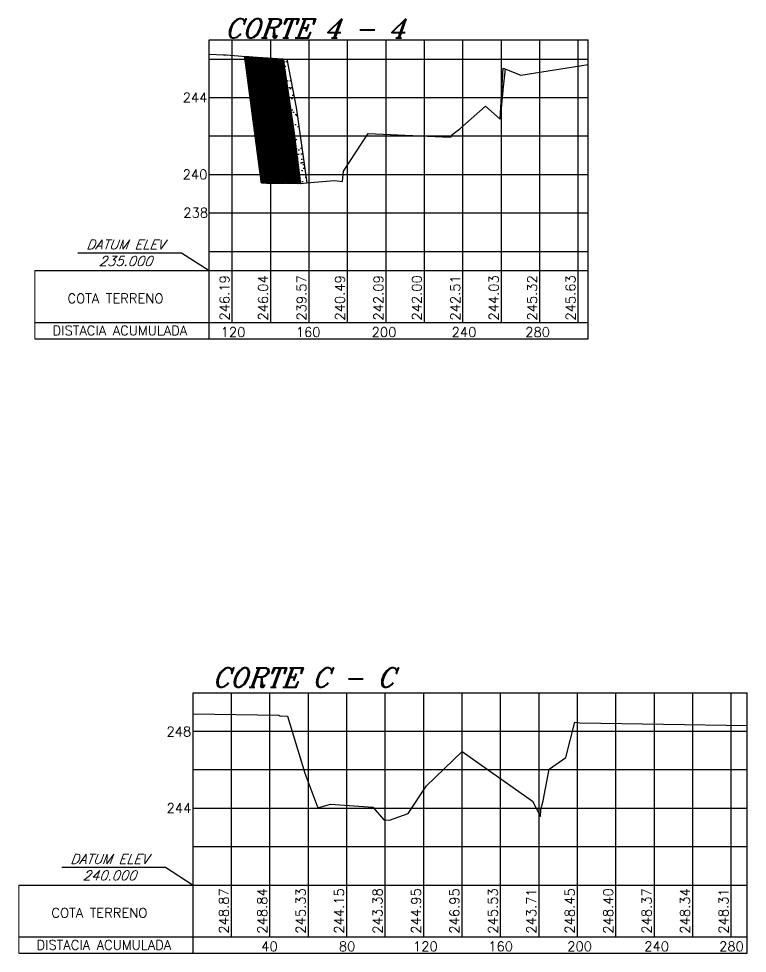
# Model space of a CAD drawing. Header units: metres. Extents: x 708941 to 724052, y 5405153 to 5413472.
# Drawn here: x 717236.8 to 717615.9, y 5407083.1 to 5407569 of the extents above; entities that cross this region are included whole.
import ezdxf
from ezdxf.enums import TextEntityAlignment as Align

# ---------------------------------------------------------------- set-up
doc = ezdxf.new("R2010")
doc.units = ezdxf.units.M
doc.header["$LTSCALE"] = 12.7
doc.header["$MEASUREMENT"] = 0
doc.layers.add('FORMATO', color=7, linetype='Continuous', lineweight=13)
for name, color, linetype in [('PBASE', 7, 'Continuous'), ('PEGCT', 7, 'Continuous'), ('PGRID', 250, 'Continuous'), ('PGRIDT', 7, 'Continuous')]:
    doc.layers.add(name, color=color, linetype=linetype)
doc.styles.add('5mm', font='simplex', dxfattribs={"height": 2.5})
doc.styles.add('C10O', font='complex', dxfattribs={"oblique": 20, "height": 4.167})
pattern_1 = [(45, (0, 0), (-0.0883883476483, 0.0883883476483), [])]

# ---------------------------------------------------------------- blocks, each defined once
blk = doc.blocks.new('datum')
blk.add_line((-1.625, 0), (-0.125, 0))
at = {"style": 'C10O', "oblique": 20}
blk.add_text('DATUM ELEV', height=0.1389, dxfattribs=at).set_placement((-0.9375, 0.05), align=Align.CENTER)
blk.add_attdef('DATUM', text='', height=0.1389, dxfattribs=at).set_placement((-0.9375, -0.18889), align=Align.CENTER)

msp = doc.modelspace()

# ---------------------------------------------------------------- hatches: boundary and pattern name
h = msp.add_hatch()
h.set_pattern_fill('ANSI31', color=5)
h.set_pattern_definition(pattern_1)
h.paths.add_polyline_path([(717359.22, 5407549.07), (717354.2, 5407549.47), (717362.91, 5407483.51), (717368.39, 5407483.31), (717361.63, 5407532.66), (717360.27, 5407543.02), (717359.84, 5407545.56)])
h = msp.add_hatch()
h.set_pattern_fill('ANSI31', color=102, style=0)
h.set_pattern_definition(pattern_1)
h.paths.add_polyline_path([(717359.22, 5407549.07), (717360.34, 5407542.66), (717368.41, 5407483.32), (717383.37, 5407483.31), (717380.82, 5407504), (717375.83, 5407538.51), (717374.4, 5407548.06)])
h = msp.add_hatch()
h.set_pattern_fill('AR-SAND', color=46, scale=3, style=0)
h.set_pattern_definition([(37.5, (0, 0), (-0.1889800743, 5.780471307), [0, -4.56, 0, -5.1, 0, -4.875]), (7.5, (0, 0), (5.309330116, 8.466438196), [0, -2.46, 0, -4.11, 0, -1.575]), (327.5, (-3.69, 0), (9.3424255853, 0.0169771606), [0, -1.5, 0, -5.4, 0, -7.05]), (317.5, (-3.69, 0), (9.018379814, 2.633026695), [0, -0.75, 0, -3.54, 0, -4.05])])
h.paths.add_polyline_path([(717374.4, 5407548.06), (717375.04, 5407543.82), (717379.8, 5407512.02), (717381.33, 5407501.01), (717383.37, 5407483.31), (717386.79, 5407483.67), (717385.25, 5407494.56), (717382.43, 5407514.48), (717381.25, 5407522.77), (717379.75, 5407530.38), (717377.45, 5407542.02), (717376.37, 5407547.45), (717376.28, 5407547.94)])
h = msp.add_hatch()
h.set_pattern_fill('AR-SAND', color=46, scale=3, style=0)
h.set_pattern_definition([(37.5, (10395.6946, -911.9184), (-0.1889800743, 5.780471307), [0, -4.56, 0, -5.1, 0, -4.875]), (7.5, (10395.6946, -911.918), (5.309330116, 8.466438196), [0, -2.46, 0, -4.11, 0, -1.575]), (327.5, (10392.0046, -911.9184), (9.3424255853, 0.0169771606), [0, -1.5, 0, -5.4, 0, -7.05]), (317.5, (10392.0046, -911.918), (9.018379814, 2.633026695), [0, -0.75, 0, -3.54, 0, -4.05])])
h.paths.add_polyline_path([(717489.98, 5407543.06), (717489.26, 5407536.89), (717487.34, 5407516.82), (717487.48, 5407519.27), (717488.45, 5407536.67), (717488.82, 5407543.36)])

# ---------------------------------------------------------------- linework, layer by layer
at = {"color": 5}
for points in [[(717335.89, 5407550.53), (717343.41, 5407550.27), (717344.72, 5407550.22), (717359.22, 5407549.07), (717376.28, 5407547.94), (717381.25, 5407522.77), (717386.79, 5407483.67), (717400.88, 5407484.87), (717404.1, 5407484.57), (717405.24, 5407484.43), (717405.84, 5407489.66), (717418.65, 5407509.32), (717457.28, 5407507.67), (717461.76, 5407507.67), (717462.12, 5407508.67), (717466.37, 5407511.69), (717479.71, 5407523.56), (717487.34, 5407516.82), (717487.36, 5407517.03), (717488.82, 5407543.36), (717498.08, 5407539.69), (717533.04, 5407545.15)], [(717327.55, 5407207.59), (717372.18, 5407206.9), (717372.78, 5407206.6), (717376.64, 5407206.33), (717385.72, 5407176.77), (717392.47, 5407158.7), (717399.1, 5407160.68), (717421.09, 5407159.14), (717426.76, 5407152.41), (717429.79, 5407152.27), (717439.4, 5407155.81), (717448.99, 5407170.24), (717467.54, 5407188.08), (717504.08, 5407162.2), (717508.27, 5407154.3), (717508.46, 5407157.91), (717509.73, 5407162.44), (717512.88, 5407178.86), (717521.55, 5407184.95), (717526.21, 5407203.28), (717528.78, 5407202.89), (717615.92, 5407201.59)]]:
    msp.add_lwpolyline(points, dxfattribs=at)
at = {"color": 46}
for points in [[(717374.4, 5407548.06), (717375.6, 5407540.08), (717379.99, 5407510.72), (717383.37, 5407483.31), (717386.79, 5407483.67)], [(717489.85, 5407542.96), (717488.95, 5407533.61), (717487.34, 5407516.82)]]:
    msp.add_lwpolyline(points, dxfattribs=at)
at = {"layer": 'FORMATO'}
for p, q in [((717245.17, 5407438.04), (717245.17, 5407402.54)), ((717236.82, 5407118.59), (717236.82, 5407083.08))]:
    msp.add_line(p, q, dxfattribs=at)
at = {"layer": 'PBASE'}
for p, q in [((717245.17, 5407438.04), (717533.04, 5407438.04)), ((717335.89, 5407438.04), (717533.04, 5407438.04)), ((717335.89, 5407402.54), (717335.89, 5407438.04)), ((717347.98, 5407411.04), (717347.98, 5407438.04)), ((717367.98, 5407411.04), (717367.98, 5407438.04)), ((717387.98, 5407411.04), (717387.98, 5407438.04)), ((717407.98, 5407411.04), (717407.98, 5407438.04)), ((717427.98, 5407411.04), (717427.98, 5407438.04)), ((717447.98, 5407411.04), (717447.98, 5407438.04)), ((717467.98, 5407411.04), (717467.98, 5407438.04)), ((717487.98, 5407411.04), (717487.98, 5407438.04)), ((717507.98, 5407411.04), (717507.98, 5407438.04)), ((717527.98, 5407411.04), (717527.98, 5407438.04)), ((717533.04, 5407402.54), (717533.04, 5407438.04)), ((717245.17, 5407411.04), (717533.04, 5407411.04)), ((717245.17, 5407402.54), (717533.04, 5407402.54)), ((717236.82, 5407118.59), (717524.69, 5407118.59)), ((717327.55, 5407118.59), (717615.92, 5407118.59)), ((717327.55, 5407083.08), (717327.55, 5407118.59)), ((717347.55, 5407091.59), (717347.55, 5407118.59)), ((717367.55, 5407091.59), (717367.55, 5407118.59)), ((717387.55, 5407091.59), (717387.55, 5407118.59)), ((717407.55, 5407091.59), (717407.55, 5407118.59)), ((717427.55, 5407091.59), (717427.55, 5407118.59)), ((717447.55, 5407091.59), (717447.55, 5407118.59)), ((717467.55, 5407091.59), (717467.55, 5407118.59)), ((717487.55, 5407091.59), (717487.55, 5407118.59)), ((717507.55, 5407091.59), (717507.55, 5407118.59)), ((717527.55, 5407091.59), (717527.55, 5407118.59)), ((717547.55, 5407091.59), (717547.55, 5407118.59)), ((717567.55, 5407091.59), (717567.55, 5407118.59)), ((717587.55, 5407091.59), (717587.55, 5407118.59)), ((717607.55, 5407091.59), (717607.55, 5407118.59)), ((717615.92, 5407083.08), (717615.92, 5407118.59)), ((717236.82, 5407091.59), (717615.92, 5407091.59)), ((717236.82, 5407083.08), (717615.92, 5407083.08))]:
    msp.add_line(p, q, dxfattribs=at)
for points in [[(717321.62, 5407447.31), (717335.89, 5407438.04)], [(717313.27, 5407127.86), (717327.55, 5407118.59)]]:
    msp.add_lwpolyline(points, dxfattribs=at)
at = {"layer": 'PGRID'}
for p, q in [((717335.89, 5407558.04), (717533.04, 5407558.04)), ((717335.89, 5407438.04), (717335.89, 5407558.04)), ((717347.98, 5407438.04), (717347.98, 5407558.04)), ((717367.98, 5407438.04), (717367.98, 5407558.04)), ((717387.98, 5407438.04), (717387.98, 5407558.04)), ((717407.98, 5407438.04), (717407.98, 5407558.04)), ((717427.98, 5407438.04), (717427.98, 5407558.04)), ((717447.98, 5407438.04), (717447.98, 5407558.04)), ((717467.98, 5407438.04), (717467.98, 5407558.04)), ((717487.98, 5407438.04), (717487.98, 5407558.04)), ((717507.98, 5407438.04), (717507.98, 5407558.04)), ((717527.98, 5407438.04), (717527.98, 5407558.04)), ((717533.04, 5407438.04), (717533.04, 5407558.04)), ((717335.89, 5407548.04), (717533.04, 5407548.04)), ((717335.89, 5407528.04), (717533.04, 5407528.04)), ((717335.89, 5407508.04), (717533.04, 5407508.04)), ((717335.89, 5407488.04), (717533.04, 5407488.04)), ((717335.89, 5407468.04), (717533.04, 5407468.04)), ((717335.89, 5407448.04), (717533.04, 5407448.04)), ((717327.55, 5407218.59), (717615.92, 5407218.59)), ((717327.55, 5407118.59), (717327.55, 5407218.59)), ((717347.55, 5407118.59), (717347.55, 5407218.59)), ((717367.55, 5407118.59), (717367.55, 5407218.59)), ((717387.55, 5407118.59), (717387.55, 5407218.59)), ((717407.55, 5407118.59), (717407.55, 5407218.59)), ((717427.55, 5407118.59), (717427.55, 5407218.59)), ((717447.55, 5407118.59), (717447.55, 5407218.59)), ((717467.55, 5407118.59), (717467.55, 5407218.59)), ((717487.55, 5407118.59), (717487.55, 5407218.59)), ((717507.55, 5407118.59), (717507.55, 5407218.59)), ((717527.55, 5407118.59), (717527.55, 5407218.59)), ((717547.55, 5407118.59), (717547.55, 5407218.59)), ((717567.55, 5407118.59), (717567.55, 5407218.59)), ((717587.55, 5407118.59), (717587.55, 5407218.59)), ((717607.55, 5407118.59), (717607.55, 5407218.59)), ((717615.92, 5407118.59), (717615.92, 5407218.59)), ((717327.55, 5407198.59), (717615.92, 5407198.59)), ((717327.55, 5407178.59), (717615.92, 5407178.59)), ((717327.55, 5407158.59), (717615.92, 5407158.59)), ((717327.55, 5407138.59), (717615.92, 5407138.59))]:
    msp.add_line(p, q, dxfattribs=at)

# ---------------------------------------------------------------- block references
at = {"layer": 'PBASE', "xscale": 35.99712023045868, "yscale": 35.99712023045868, "zscale": 35.99712023045868}
for p, values in [((717326.12, 5407447.31), {'DATUM': '235.000'}), ((717317.77, 5407127.86), {'DATUM': '240.000'})]:
    msp.add_blockref('datum', p, dxfattribs=at).add_auto_attribs(values)

# ---------------------------------------------------------------- texts
at = {"style": 'C10O', "oblique": 20}
for s, p in [('CORTE 4 - 4', (717390.77, 5407559.02)), ('CORTE C - C', (717384.76, 5407221.46))]:
    msp.add_text(s, height=10, dxfattribs=at).set_placement(p, align=Align.CENTER)
at = {"layer": 'PEGCT', "style": '5mm'}
for s, p in [('246.19', (717347.98, 5407423.84)), ('246.04', (717367.98, 5407423.84)), ('239.57', (717387.98, 5407423.84)), ('240.49', (717407.98, 5407423.84)), ('242.09', (717427.98, 5407423.84)), ('242.00', (717447.98, 5407423.84)), ('242.51', (717467.98, 5407423.84)), ('244.03', (717487.98, 5407423.84)), ('245.32', (717507.98, 5407423.84)), ('245.63', (717527.98, 5407423.84)), ('248.87', (717347.55, 5407105.09)), ('248.84', (717367.55, 5407105.09)), ('245.33', (717387.55, 5407105.09)), ('244.15', (717407.55, 5407105.09)), ('243.38', (717427.55, 5407105.09)), ('244.95', (717447.55, 5407105.09)), ('246.95', (717467.55, 5407105.09)), ('245.53', (717487.55, 5407105.09)), ('248.45', (717527.55, 5407105.09)), ('248.40', (717547.55, 5407105.09)), ('248.37', (717567.55, 5407105.09)), ('248.34', (717587.55, 5407105.09)), ('243.71', (717507.55, 5407105.09)), ('248.31', (717607.55, 5407105.09))]:
    msp.add_text(s, height=5, rotation=90, dxfattribs=at).set_placement(p, align=Align.BOTTOM_CENTER)
for s, p in [('COTA TERRENO', (717287.17, 5407423.57)), ('DISTACIA ACUMULADA', (717289.49, 5407406.89)), ('120', (717348.32, 5407406.06)), ('160', (717387.45, 5407406.06)), ('200', (717426.9, 5407406.06)), ('240', (717468.52, 5407406.06)), ('280', (717506.82, 5407406.06)), ('COTA TERRENO', (717278.82, 5407104.12)), ('DISTACIA ACUMULADA', (717281.14, 5407087.44)), ('40', (717367.3, 5407086.7)), ('80', (717407.68, 5407086.7)), ('120', (717448.43, 5407086.7)), ('160', (717487.55, 5407086.7)), ('200', (717528.67, 5407086.7)), ('240', (717568.74, 5407086.7)), ('280', (717607.69, 5407086.7))]:
    msp.add_text(s, height=5, dxfattribs=at).set_placement(p, align=Align.MIDDLE_CENTER)
at = {"layer": 'PGRIDT', "style": '5mm'}
for s, p in [('244', (717335.01, 5407528.04)), ('240', (717335.01, 5407488.04)), ('238', (717335.35, 5407468.11)), ('248', (717326.6, 5407198.39)), ('244', (717326.66, 5407158.59))]:
    msp.add_text(s, height=5, dxfattribs=at).set_placement(p, align=Align.MIDDLE_RIGHT)

doc.saveas('drawing.dxf')
